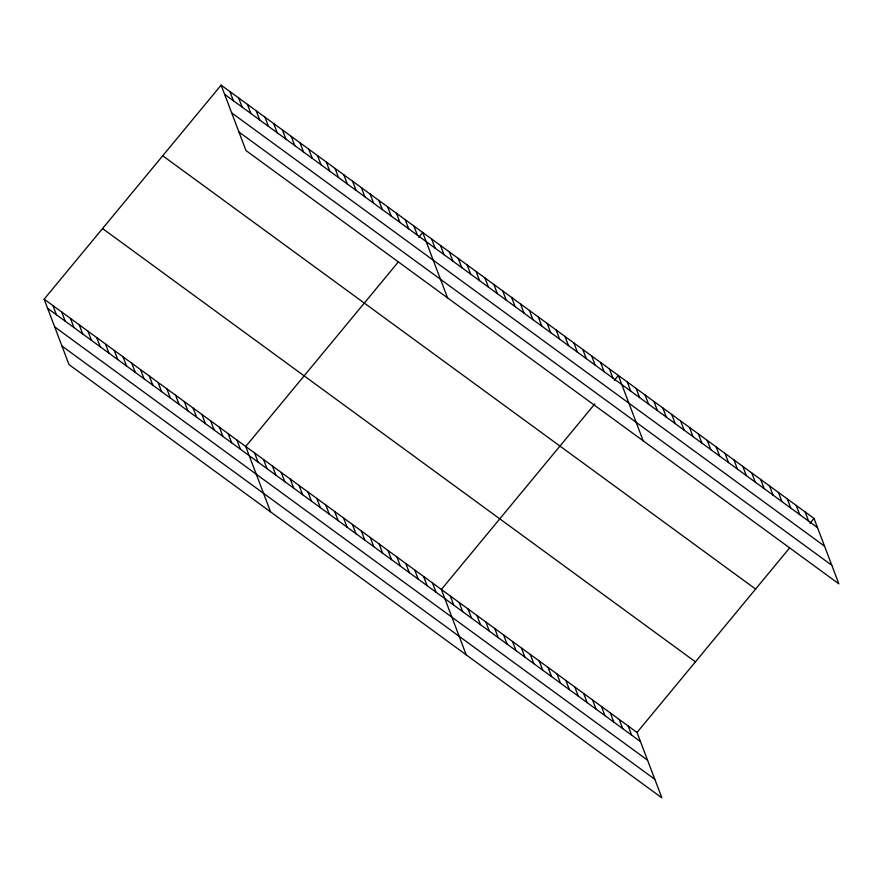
<?xml version="1.0" encoding="UTF-8"?>
<svg xmlns="http://www.w3.org/2000/svg" width="883" height="883" viewBox="0 0 883 883"><rect width="100%" height="100%" fill="white"/><g stroke="black" fill="none" stroke-linecap="round" stroke-linejoin="round"><path stroke-width="1.32" d="M44.15 299.171L637.029 732.46L661.875 797.857L68.995 364.569L44.15 299.171L221.125 85.143L814.005 518.431L838.85 583.829L245.971 150.54L221.125 85.143M398.376 261.887L245.728 446.489L270.573 511.886M418.652 237.361L422.703 232.461L447.549 297.858M594.833 403.895L441.379 589.469L466.224 654.877M614.303 380.352L618.354 375.441L643.199 440.849M637.029 732.46L789.667 547.857M809.954 523.332L814.005 518.431M224.613 94.304L817.492 527.592M231.655 112.869L824.534 546.158M238.918 131.986L831.797 565.275M162.726 155.772L755.605 589.06M102.549 228.542L695.429 661.831M47.638 308.333L640.517 741.621M54.68 326.898L647.559 760.186M61.942 346.015L654.822 779.303M805.108 511.93L808.596 521.102M796.223 505.429L799.7 514.601M787.327 498.928L790.804 508.1M778.431 492.427L781.919 501.599M769.546 485.937L773.022 495.098M760.649 479.436L764.126 488.597M751.753 472.935L755.241 482.096M742.857 466.434L746.345 475.606M733.972 459.933L737.448 469.105M725.075 453.432L728.552 462.604M716.179 446.941L719.667 456.103M707.283 440.44L710.771 449.602M698.398 433.939L701.875 443.1M689.502 427.438L692.989 436.61M680.605 420.937L684.093 430.109M671.72 414.436L675.197 423.608M662.824 407.935L666.301 417.107M653.928 401.445L657.416 410.606M645.031 394.944L648.519 404.105M636.146 388.443L639.623 397.615M627.25 381.942L630.727 391.114M609.458 368.939L612.945 378.112M600.572 362.449L604.049 371.611M591.676 355.948L595.164 365.109M582.78 349.447L586.268 358.619M573.895 342.946L577.372 352.118M564.999 336.445L568.475 345.617M556.102 329.944L559.59 339.116M547.206 323.454L550.694 332.615M538.321 316.953L541.798 326.114M529.425 310.452L532.902 319.624M520.529 303.951L524.016 313.123M511.632 297.45L515.12 306.622M502.747 290.949L506.224 300.121M493.851 284.458L497.339 293.62M484.955 277.957L488.442 287.118M476.069 271.456L479.546 280.617M467.173 264.955L470.65 274.127M458.277 258.454L461.765 267.626M449.381 251.953L452.869 261.125M628.133 725.958L631.621 735.131M440.496 245.452L443.972 254.624M619.248 719.457L622.725 728.63M431.599 238.962L435.076 248.123M610.352 712.956L613.828 722.128M601.455 706.455L604.943 715.627M413.939 226.059L417.427 235.22M592.559 699.965L596.047 709.126M405.176 219.646L408.663 228.818M583.674 693.464L587.151 702.625M396.412 213.244L399.9 222.417M574.778 686.963L578.255 696.135M387.648 206.843L391.136 216.004M565.882 680.462L569.369 689.634M378.884 200.43L382.372 209.602M556.985 673.961L560.473 683.133M370.12 194.028L373.597 203.2M548.1 667.46L551.577 676.632M361.357 187.626L364.834 196.788M539.204 660.97L542.692 670.131M352.593 181.214L356.07 190.386M530.308 654.469L533.796 663.63M343.829 174.812L347.306 183.984M521.423 647.967L524.899 657.129M335.065 168.41L338.542 177.571M512.526 641.466L516.003 650.639M326.302 161.997L329.778 171.17M503.63 634.965L507.118 644.137M317.538 155.596L321.015 164.768M494.734 628.464L498.222 637.636M308.774 149.194L312.251 158.355M485.849 621.963L489.325 631.135M300.01 142.792L303.487 151.953M476.952 615.473L480.429 624.634M291.247 136.379L294.723 145.552M468.056 608.972L471.544 618.133M282.472 129.978L285.96 139.15M459.16 602.471L462.648 611.643M273.708 123.576L277.196 132.737M450.275 595.97L453.752 605.142M264.944 117.163L268.432 126.335M256.18 110.761L259.668 119.933M432.482 582.968L435.97 592.14M247.417 104.36L250.904 113.521M423.597 576.478L427.074 585.639M238.653 97.947L242.141 107.119M414.701 569.976L418.178 579.138M229.889 91.545L233.377 100.717M405.805 563.475L409.293 572.648M396.909 556.974L400.396 566.146M388.023 550.473L391.5 559.645M379.127 543.972L382.604 553.144M370.231 537.482L373.719 546.643M361.346 530.981L364.822 540.142M352.449 524.48L355.926 533.652M343.553 517.979L347.041 527.151M334.657 511.478L338.145 520.65M325.772 504.977L329.249 514.149M316.876 498.487L320.352 507.648M307.979 491.986L311.467 501.147M299.083 485.484L302.571 494.646M290.198 478.983L293.675 488.156M281.302 472.482L284.79 481.654M272.406 465.981L275.893 475.153M263.52 459.491L266.997 468.652M254.624 452.99L258.101 462.151M236.964 440.087L240.452 449.248M228.2 433.674L231.688 442.847M219.437 427.273L222.913 436.445M210.673 420.871L214.15 430.032M201.909 414.458L205.386 423.63M193.145 408.056L196.622 417.229M184.381 401.655L187.858 410.816M175.618 395.242L179.094 404.414M166.854 388.84L170.331 398.012M158.09 382.438L161.567 391.599M149.326 376.026L152.803 385.198M140.563 369.624L144.039 378.796M131.788 363.222L135.276 372.383M123.024 356.82L126.512 365.981M114.26 350.408L117.748 359.58M105.496 344.006L108.984 353.178M96.733 337.604L100.221 346.765M87.969 331.191L91.457 340.363M79.205 324.789L82.693 333.962M70.441 318.388L73.929 327.549M61.678 311.975L65.165 321.147M52.914 305.573L56.402 314.745"/></g></svg>
